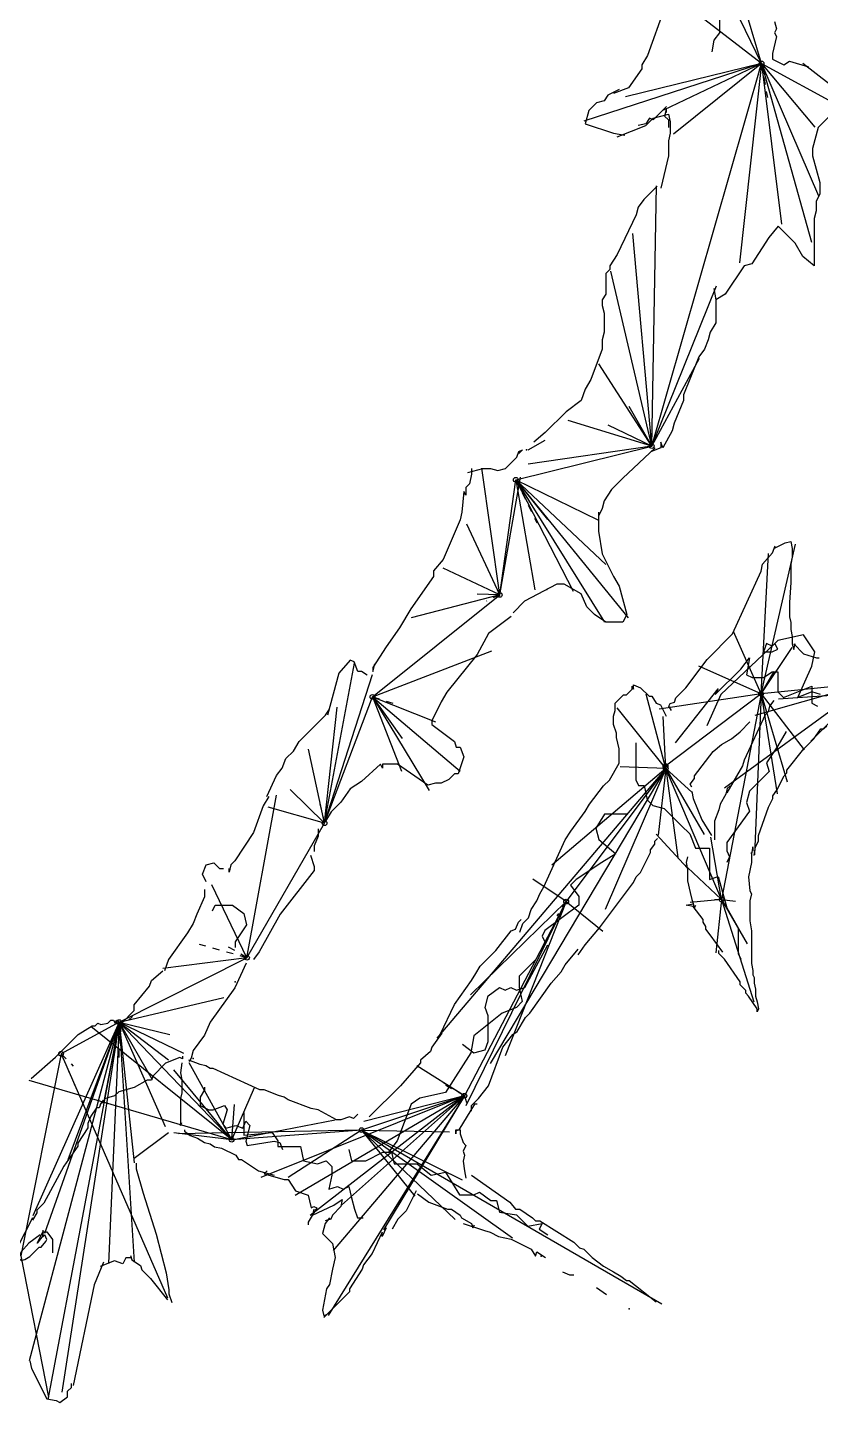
# Model space of a CAD drawing. Header units: millimetres. Extents: x -279 to 9, y -50 to 310.
# Drawn here: x -197.5 to -164, y 150.5 to 208.5 of the extents above; entities that cross this region are included whole.
import ezdxf

# ---------------------------------------------------------------- set-up
doc = ezdxf.new("R2010")
doc.units = ezdxf.units.MM
doc.linetypes.add('DASH', pattern=[0.6, 0.3, -0.3])

msp = doc.modelspace()

# ---------------------------------------------------------------- linework, layer by layer
at = {"layer": 'Shots', "color": 1}
for p, q in [((-166.508, 207.03), (-168.43, 213.502)), ((-171.146, 190.88), (-166.508, 207.03)), ((-176.89, 189.458), (-171.146, 190.88)), ((-177.566, 184.594), (-176.89, 189.458)), ((-182.944, 180.292), (-177.566, 184.594)), ((-161.984, 180.872), (-166.528, 180.426)), ((-184.964, 174.96), (-182.944, 180.292)), ((-166.528, 180.426), (-170.566, 177.37)), ((-166.528, 180.426), (-168.198, 171.74)), ((-166.528, 180.426), (-166.528, 180.426)), ((-170.554, 177.272), (-174.762, 171.65)), ((-170.566, 177.37), (-170.566, 177.37)), ((-168.198, 171.74), (-170.554, 177.272)), ((-188.244, 169.282), (-184.964, 174.96)), ((-174.762, 171.65), (-179.062, 163.454)), ((-193.642, 166.566), (-188.244, 169.282)), ((-193.642, 166.566), (-196.096, 165.228)), ((-193.642, 166.566), (-193.642, 166.566)), ((-188.89, 161.598), (-193.642, 166.566)), ((-196.096, 165.228), (-197.792, 156.698)), ((-179.062, 163.454), (-183.404, 162.004)), ((-183.404, 162.004), (-188.89, 161.598))]:
    msp.add_line(p, q, dxfattribs=at)
for centre in [(-166.508, 207.03), (-171.146, 190.88), (-176.89, 189.458), (-177.566, 184.594), (-166.528, 180.426), (-166.528, 180.426), (-182.944, 180.292), (-170.566, 177.37), (-170.566, 177.37), (-170.554, 177.272), (-184.964, 174.96), (-168.198, 171.74), (-174.762, 171.65), (-188.244, 169.282), (-193.642, 166.566), (-193.642, 166.566), (-196.096, 165.228), (-179.062, 163.454), (-183.404, 162.004), (-188.89, 161.598)]:
    msp.add_circle(centre, 0.1, dxfattribs=at)
at = {"layer": 'Sketch', "color": 5}
for points in [[(-165.402, 221.126), (-165.642, 221.126), (-165.882, 220.166), (-165.722, 218.966), (-165.882, 218.326), (-166.122, 217.606), (-166.282, 217.526), (-166.442, 217.126), (-166.442, 216.886), (-166.842, 215.926), (-166.922, 214.406), (-167.082, 213.606), (-167.322, 212.726), (-167.562, 211.686), (-167.802, 210.886), (-168.122, 210.566), (-168.282, 210.086), (-168.282, 208.326), (-168.522, 208.006), (-168.602, 207.526)], [(-189.702, 171.266), (-189.582, 171.506), (-188.862, 171.506), (-188.382, 171.146), (-188.262, 170.666), (-188.742, 169.946), (-188.742, 169.706)]]:
    msp.add_lwpolyline(points, dxfattribs=at)
at = {"layer": 'Sketch', "color": 0}
for points in [[(-169.962, 213.926), (-169.962, 213.606), (-170.122, 213.126), (-170.122, 212.726), (-170.202, 212.406), (-170.202, 212.166), (-170.362, 211.366), (-170.362, 210.966), (-170.522, 210.326), (-170.602, 209.606), (-170.602, 209.366), (-171.322, 207.366), (-171.562, 206.966), (-171.562, 206.806), (-172.122, 206.006), (-172.762, 205.766)], [(-165.962, 208.806), (-165.882, 208.486), (-165.962, 208.326), (-165.882, 208.166), (-166.042, 207.446), (-166.042, 207.206), (-165.562, 206.966), (-165.322, 207.126), (-164.522, 206.886)], [(-164.762, 207.046), (-164.762, 207.046), (-163.642, 206.166), (-163.402, 205.766), (-163.402, 205.446), (-163.642, 204.806), (-164.122, 204.326), (-164.362, 203.446), (-164.362, 203.126), (-164.042, 202.006), (-164.042, 201.526), (-164.202, 201.206), (-164.202, 200.806), (-164.282, 200.486), (-164.282, 198.486), (-164.762, 198.886), (-165.082, 199.446), (-165.802, 200.166), (-166.202, 199.686), (-166.922, 198.566), (-167.242, 198.486), (-168.042, 197.286), (-168.442, 197.046)], [(-172.522, 205.926), (-173.002, 205.686), (-173.162, 205.446), (-173.482, 205.366), (-173.802, 205.046), (-173.962, 204.486), (-172.762, 204.086), (-172.282, 204.006)], [(-172.602, 203.926), (-171.402, 204.406), (-171.082, 204.726), (-170.442, 204.886), (-170.362, 204.566), (-170.362, 204.086), (-170.442, 203.766), (-170.442, 203.126), (-170.762, 201.766)], [(-170.522, 205.206), (-171.082, 204.646), (-171.242, 204.726), (-171.402, 204.486), (-171.722, 204.406)], [(-170.522, 204.966), (-170.522, 205.126), (-170.602, 204.806), (-170.442, 204.646), (-170.442, 204.326)], [(-170.922, 201.846), (-171.482, 201.286), (-171.722, 200.966), (-171.802, 200.646), (-172.602, 198.966), (-172.922, 198.486), (-172.922, 198.326), (-173.082, 198.166), (-173.082, 197.286), (-173.242, 197.046), (-173.242, 196.806), (-173.162, 196.486), (-173.162, 195.686), (-173.242, 195.366), (-173.242, 194.966), (-173.722, 193.686), (-173.962, 193.286), (-174.122, 192.806), (-174.762, 192.326), (-175.642, 191.446), (-176.122, 191.046)], [(-168.522, 197.526), (-168.442, 197.046), (-168.442, 196.086), (-168.682, 195.686), (-168.762, 195.366), (-168.922, 194.966), (-169.162, 194.646), (-169.802, 193.046), (-169.802, 192.806), (-170.202, 191.846), (-170.282, 191.526), (-170.682, 190.806), (-170.762, 191.046), (-170.762, 190.806), (-171.162, 190.646)], [(-176.362, 190.726), (-175.642, 191.126)], [(-178.922, 189.766), (-178.282, 189.926), (-177.962, 189.926), (-177.642, 189.846), (-177.322, 189.926), (-176.842, 190.406), (-176.762, 190.646), (-176.602, 190.726), (-176.762, 190.566)], [(-171.002, 190.806), (-172.362, 189.526), (-172.842, 189.046), (-173.162, 188.566), (-173.242, 188.246), (-173.402, 187.926)], [(-178.762, 189.926), (-178.762, 189.686), (-178.842, 189.286), (-179.002, 189.126), (-179.002, 188.806), (-179.082, 188.966), (-179.162, 188.086), (-179.242, 187.766), (-179.962, 186.086), (-180.362, 185.606), (-180.362, 185.366), (-181.322, 184.006), (-181.802, 183.206), (-182.362, 182.406), (-182.922, 181.526), (-182.922, 181.366), (-182.842, 181.686)], [(-173.402, 188.086), (-173.402, 187.286), (-173.242, 186.326), (-172.762, 185.366), (-172.522, 184.966), (-172.202, 183.766), (-172.362, 183.446), (-173.082, 183.446), (-173.562, 183.766), (-173.882, 184.086), (-174.122, 184.646), (-174.842, 185.046), (-175.162, 185.046), (-176.522, 184.326), (-177.002, 183.846)], [(-166.53, 185.594), (-166.47, 185.894), (-166.05, 186.374), (-165.93, 186.674)], [(-165.99, 186.554), (-165.51, 186.794), (-165.27, 186.854), (-165.21, 186.554), (-165.21, 186.194), (-165.27, 185.894), (-165.27, 185.114), (-165.33, 184.274), (-165.33, 183.674), (-165.27, 183.434), (-165.27, 183.134), (-165.21, 182.834), (-165.21, 182.534), (-165.15, 182.294), (-165.09, 182.534)], [(-170.31, 179.714), (-170.43, 179.894), (-170.37, 180.014), (-170.19, 180.074), (-170.13, 180.254), (-169.71, 180.674), (-168.81, 181.874), (-167.73, 182.954), (-166.53, 185.594)], [(-177.082, 183.686), (-178.042, 182.966), (-178.522, 182.086), (-179.802, 180.486), (-180.042, 180.086), (-180.442, 179.286), (-180.442, 179.126), (-179.482, 178.406), (-179.402, 178.166), (-179.242, 178.166), (-179.082, 177.766), (-179.322, 177.046), (-179.482, 177.046), (-179.722, 176.806), (-180.042, 176.646), (-180.282, 176.646), (-180.602, 176.566), (-181.882, 177.446), (-182.522, 177.446), (-182.522, 177.286), (-182.602, 177.446), (-183.402, 176.726), (-183.882, 176.406), (-184.282, 175.846), (-184.682, 175.446), (-184.922, 175.046)], [(-165.15, 182.534), (-164.73, 182.114), (-164.19, 181.934), (-164.07, 181.934)], [(-183.162, 181.206), (-183.402, 181.366), (-183.562, 181.366), (-183.722, 181.766), (-183.882, 181.846), (-184.362, 181.286), (-184.842, 179.526)], [(-176.718, 170.36), (-176.598, 170.72), (-176.358, 170.96), (-176.238, 171.32), (-175.998, 171.68), (-175.878, 171.98), (-175.698, 172.28), (-174.798, 174.26), (-174.558, 174.62), (-173.958, 175.46), (-173.778, 175.76), (-173.178, 176.54), (-172.938, 176.78), (-172.518, 177.5), (-172.518, 178.1), (-172.638, 178.58), (-172.638, 178.76), (-172.758, 179.12), (-172.758, 179.48), (-172.698, 179.72), (-172.698, 180.02), (-172.338, 180.38), (-172.218, 180.38), (-171.978, 180.62), (-171.978, 180.74), (-171.918, 180.62), (-171.918, 180.8), (-171.618, 180.68), (-171.258, 180.32), (-171.138, 180.32), (-170.958, 180.02), (-170.778, 179.96), (-170.538, 179.48)], [(-165.99, 180.134), (-166.17, 179.894), (-166.23, 179.654), (-166.35, 179.534), (-167.25, 177.614), (-167.31, 177.374), (-167.97, 176.234)], [(-187.402, 176.086), (-187.002, 176.966), (-186.762, 177.286), (-186.602, 177.686), (-186.282, 178.006), (-186.042, 178.406), (-184.922, 179.526), (-184.762, 179.766)], [(-169.458, 176.48), (-169.518, 176.6), (-169.338, 176.84), (-169.338, 176.96), (-168.558, 177.98), (-168.198, 178.28), (-167.778, 178.52), (-167.418, 178.82), (-166.998, 179.24)], [(-166.818, 173.6), (-166.758, 173.96), (-166.638, 174.2), (-166.638, 174.44), (-166.218, 175.64), (-166.038, 176), (-166.038, 176.12), (-165.858, 176.36), (-165.558, 176.96), (-165.438, 177.08), (-165.438, 177.2), (-164.718, 178.1), (-164.298, 178.52), (-163.998, 178.94), (-163.878, 178.94), (-163.758, 179.06)], [(-167.838, 176.54), (-167.958, 176.42), (-168.018, 176.18), (-168.258, 175.76), (-168.318, 175.52), (-168.498, 175.04), (-168.498, 174.26)], [(-187.322, 176.086), (-187.562, 175.686), (-187.962, 174.566), (-188.762, 173.366), (-188.922, 173.206), (-189.002, 172.886), (-189.002, 173.046)], [(-169.458, 176.3), (-169.398, 176), (-169.038, 175.1), (-168.618, 174.44)], [(-185.242, 174.726), (-185.242, 174.406), (-185.402, 174.006), (-185.402, 173.766)], [(-174.258, 169.4), (-174.258, 169.4), (-173.958, 169.82), (-173.358, 170.54), (-171.918, 172.46), (-171.798, 172.7), (-171.618, 172.88), (-171.198, 173.72), (-171.198, 173.84), (-171.018, 174.08), (-171.018, 174.2), (-170.898, 174.32)], [(-170.958, 174.5), (-169.638, 173.06)], [(-185.562, 173.606), (-185.402, 173.126), (-185.402, 172.966), (-186.842, 171.126), (-187.722, 169.526), (-187.962, 169.206)], [(-166.878, 173.9), (-166.878, 173.78), (-166.878, 173.96), (-166.938, 173.66), (-166.938, 173.72), (-166.938, 173.3), (-167.058, 172.7), (-166.998, 172.1), (-166.938, 171.98), (-166.998, 171.68), (-166.998, 170.84), (-166.938, 170.42), (-166.938, 169.04), (-166.878, 168.74), (-166.878, 168.56), (-166.818, 168.44), (-166.818, 168.2), (-166.758, 167.96), (-166.758, 167.66), (-166.698, 167.42), (-166.638, 167.12), (-166.698, 167), (-166.698, 167.12), (-167.058, 167.66), (-167.178, 167.78), (-167.178, 167.9), (-167.418, 168.14), (-167.418, 168.26), (-168.078, 169.22), (-168.318, 169.46), (-168.318, 169.58)], [(-189.962, 172.486), (-190.122, 172.806), (-189.962, 173.206), (-189.642, 173.286), (-189.402, 173.046), (-189.242, 173.046)], [(-169.638, 173.54), (-169.698, 173.3), (-169.638, 173), (-169.638, 172.52), (-169.518, 172.04), (-169.458, 171.74), (-169.338, 171.38), (-169.278, 171.5)], [(-190.042, 172.166), (-190.042, 171.846), (-190.362, 171.126), (-190.522, 170.726), (-190.762, 170.326), (-191.562, 169.206), (-191.722, 168.726)], [(-168.138, 169.52), (-168.678, 170.24), (-168.858, 170.48), (-168.858, 170.6), (-168.978, 170.78), (-168.978, 170.9), (-169.398, 171.44), (-169.698, 171.5), (-169.398, 171.56)], [(-180.078, 166.04), (-179.478, 167.3), (-178.758, 168.32), (-178.578, 168.62), (-178.398, 168.92), (-177.738, 169.58), (-177.078, 170.42), (-176.898, 170.48), (-176.778, 170.78), (-176.658, 170.9)], [(-178.758, 162.8), (-178.758, 162.8), (-178.758, 163.04), (-178.458, 163.34), (-178.038, 163.88), (-177.438, 165.5), (-177.018, 166.04), (-176.838, 166.16), (-176.478, 166.76), (-176.298, 166.94), (-175.398, 168.2), (-174.978, 168.68), (-174.798, 168.98), (-174.258, 169.64)], [(-188.282, 169.046), (-188.762, 168.006), (-189.802, 166.566), (-190.042, 166.006), (-190.522, 165.366), (-190.602, 165.046), (-190.682, 164.886)], [(-193.562, 166.486), (-193.002, 167.046), (-193.002, 167.286), (-192.362, 168.086), (-192.282, 168.326), (-191.802, 168.726)], [(-197.358, 164.18), (-196.338, 165.08), (-195.378, 166.04), (-194.778, 166.4), (-194.658, 166.4), (-194.538, 166.52), (-194.418, 166.46), (-194.118, 166.52), (-193.998, 166.64), (-193.878, 166.64), (-193.818, 166.52), (-193.758, 166.64), (-193.638, 166.58), (-193.578, 166.16)], [(-193.242, 166.646), (-193.082, 166.806)], [(-180.018, 166.1), (-180.438, 165.5), (-180.498, 165.32), (-180.918, 164.96), (-180.918, 164.84), (-181.758, 163.88), (-183.078, 162.56)], [(-183.558, 162.68), (-183.738, 162.5), (-183.918, 162.56), (-184.278, 162.44), (-184.458, 162.44), (-185.238, 162.86), (-185.538, 162.92), (-186.498, 163.28), (-186.678, 163.4), (-186.918, 163.46), (-187.518, 163.7), (-187.698, 163.7), (-189.678, 164.6), (-189.798, 164.6), (-189.978, 164.72), (-190.218, 164.78), (-190.698, 164.96)], [(-178.518, 163.1), (-178.638, 163.1), (-179.298, 162.02), (-179.418, 161.96), (-179.418, 161.84), (-179.418, 162.02), (-179.238, 162.02)], [(-190.878, 162.02), (-190.878, 161.96), (-190.638, 161.78), (-190.338, 161.66), (-190.038, 161.48), (-189.798, 161.42), (-189.618, 161.3), (-189.318, 161.24), (-188.718, 160.94), (-188.598, 160.76), (-188.478, 160.76), (-187.758, 160.28), (-187.098, 160.1)], [(-179.238, 162.02), (-179.238, 161.84), (-179.118, 161.48), (-178.998, 161.36), (-179.118, 161.12), (-179.058, 160.94), (-179.118, 160.7), (-179.058, 160.28), (-178.998, 159.98)], [(-191.562, 161.886), (-193.002, 160.806)], [(-192.922, 160.606), (-192.922, 160.366), (-192.622, 159.346), (-192.082, 157.606), (-191.662, 155.986), (-191.542, 155.266), (-191.542, 155.086), (-191.422, 154.726)], [(-187.398, 160.28), (-187.518, 160.16), (-186.678, 159.92), (-186.498, 159.92), (-186.198, 159.44), (-185.658, 159.26), (-185.598, 159.02), (-185.538, 158.72), (-185.418, 158.78), (-185.298, 158.72), (-185.658, 158.12), (-185.658, 158)], [(-178.758, 160.1), (-178.758, 160.1), (-177.138, 158.96), (-176.898, 158.66), (-176.718, 158.66), (-176.178, 158.3), (-176.058, 158.18), (-175.878, 158.18), (-174.438, 157.28), (-174.198, 157.04), (-174.018, 156.98), (-173.658, 156.62), (-173.178, 156.26), (-172.758, 156.02), (-172.458, 155.84), (-172.218, 155.66), (-172.098, 155.66), (-170.958, 154.76)], [(-185.418, 158.66), (-185.478, 158.42), (-184.578, 158.84), (-184.218, 159.08), (-184.278, 158.78), (-184.638, 158.42), (-184.698, 158.24), (-184.938, 158.18)], [(-181.098, 159.44), (-181.518, 158.6), (-181.878, 158.24), (-182.118, 157.82)], [(-181.038, 159.32), (-180.558, 158.96), (-179.778, 158.66), (-179.598, 158.66), (-179.238, 158.42), (-179.178, 158.3), (-178.758, 158.06), (-178.698, 157.88), (-178.638, 158)], [(-184.758, 158.3), (-184.938, 158.06), (-185.058, 157.64), (-184.638, 157.22), (-184.518, 156.62), (-184.638, 156.14), (-184.758, 155.48), (-184.878, 155.3), (-185.058, 154.4), (-184.998, 154.16), (-184.878, 154.22)], [(-182.358, 157.88), (-182.538, 157.52), (-182.538, 157.7), (-182.958, 156.8), (-183.318, 156.32), (-183.378, 156.14), (-183.918, 155.3), (-183.918, 155.18), (-184.338, 154.76), (-184.998, 154.1)], [(-179.118, 158.06), (-178.218, 157.76), (-177.978, 157.7), (-177.618, 157.52), (-177.078, 157.4), (-176.238, 156.98), (-176.058, 156.68), (-175.998, 156.86), (-175.638, 156.62)], [(-196.982, 157.586), (-197.462, 157.226), (-197.782, 156.866), (-197.822, 156.746), (-197.822, 156.826), (-197.862, 156.666), (-197.862, 156.586), (-197.782, 156.506), (-197.622, 156.546), (-197.422, 156.666), (-197.022, 157.066), (-196.942, 157.066), (-196.742, 157.306), (-196.702, 157.386), (-196.782, 157.586), (-196.862, 157.506), (-196.862, 157.586), (-196.942, 157.586)], [(-196.862, 157.786), (-196.862, 157.546), (-197.102, 157.226), (-197.102, 157.226), (-196.862, 157.706), (-196.702, 157.706), (-196.462, 157.386), (-196.462, 156.826)], [(-194.302, 156.426), (-194.702, 155.466), (-195.582, 151.226)], [(-193.122, 156.606), (-193.362, 156.606), (-193.482, 156.366), (-193.842, 156.486), (-194.442, 156.246)], [(-193.162, 156.706), (-193.102, 156.526), (-192.742, 156.286), (-192.682, 156.106), (-192.322, 155.746), (-191.602, 154.846)], [(-174.918, 156.02), (-174.618, 155.9), (-174.438, 155.9)], [(-173.478, 155.36), (-173.058, 155.06)], [(-197.422, 152.266), (-197.342, 151.946), (-196.702, 150.666), (-196.302, 150.586), (-196.142, 150.506), (-195.822, 150.746), (-195.822, 150.986), (-195.662, 151.146), (-195.662, 151.306)]]:
    msp.add_lwpolyline(points, dxfattribs=at)
at = {"layer": 'Sketch', "color": 9}
for points in [[(-164.022, 180.386), (-164.382, 180.506), (-164.982, 180.266), (-164.382, 181.586), (-164.262, 182.186), (-164.742, 182.906), (-165.822, 182.666), (-166.062, 182.426), (-166.302, 182.546), (-166.422, 182.186), (-166.062, 182.186), (-165.822, 182.306), (-165.942, 182.546), (-168.222, 180.386), (-168.822, 179.066)], [(-179.142, 165.626), (-178.662, 165.266), (-178.182, 165.386), (-178.062, 165.746), (-178.062, 166.826), (-178.182, 167.186), (-178.062, 167.666), (-177.582, 168.026), (-177.342, 167.906), (-177.102, 168.026), (-176.862, 167.906), (-176.502, 168.026), (-175.542, 169.826)], [(-183.942, 161.186), (-183.822, 160.706), (-183.222, 160.706), (-182.502, 161.066), (-182.142, 161.066), (-182.022, 160.586), (-181.062, 160.586), (-180.462, 160.106), (-179.862, 160.226), (-179.262, 159.266), (-178.662, 159.266), (-178.422, 159.386), (-177.942, 159.026), (-177.702, 159.026), (-177.582, 158.546), (-176.862, 158.426), (-176.382, 157.946), (-175.782, 158.066), (-175.902, 157.826), (-175.542, 157.586)]]:
    msp.add_lwpolyline(points, dxfattribs=at)
at = {"layer": 'Sketch', "color": 30}
for points in [[(-170.142, 178.346), (-168.342, 180.626), (-168.462, 180.386), (-167.382, 181.466), (-167.022, 181.946), (-167.142, 181.226), (-166.902, 181.106), (-166.422, 181.106), (-166.062, 181.346), (-165.822, 181.346), (-165.822, 180.506), (-165.582, 180.266), (-164.382, 180.746), (-164.382, 180.026), (-164.142, 179.906)], [(-165.462, 178.826), (-165.822, 178.226), (-166.302, 177.506), (-166.182, 177.146), (-167.022, 176.306), (-167.142, 175.826), (-167.022, 175.466), (-167.982, 174.146), (-167.982, 173.786), (-167.862, 173.546), (-167.982, 173.306)], [(-171.822, 178.346), (-171.822, 176.786), (-171.702, 176.546), (-171.462, 176.546), (-171.342, 175.946), (-171.102, 175.706), (-170.622, 175.586), (-169.902, 174.866), (-169.542, 174.506), (-169.302, 173.906), (-168.702, 173.906), (-168.702, 172.586), (-168.342, 172.706), (-167.982, 171.386), (-167.502, 170.546), (-167.502, 169.466), (-167.382, 169.226)], [(-172.182, 175.346), (-173.142, 175.346), (-173.502, 174.746), (-173.382, 174.266), (-172.662, 173.666), (-173.262, 173.306), (-174.342, 172.586), (-174.582, 172.346), (-174.222, 171.866), (-174.222, 171.506), (-175.662, 170.426), (-175.782, 170.186), (-175.662, 169.946), (-176.022, 169.226), (-176.742, 168.506), (-176.742, 168.026), (-176.622, 167.426), (-176.862, 167.186), (-177.462, 166.946), (-178.662, 165.986), (-178.782, 165.266), (-179.862, 163.586), (-180.942, 163.346), (-181.302, 163.106), (-181.902, 161.546), (-182.262, 161.066)], [(-190.038, 163.82), (-190.038, 163.7), (-190.218, 163.4), (-190.218, 163.04), (-189.858, 162.86), (-189.678, 162.86), (-189.198, 163.04), (-189.078, 162.86), (-189.258, 162.26), (-189.138, 162.08), (-188.718, 162.2), (-188.418, 162.08), (-188.298, 162.38), (-188.118, 162.2), (-188.298, 161.54), (-188.238, 161.36), (-187.098, 161.54), (-186.858, 161.48), (-186.738, 161.18)], [(-188.382, 162.746), (-188.382, 161.786), (-187.182, 161.906), (-186.942, 161.546), (-186.942, 161.306), (-185.982, 161.306), (-185.862, 160.706), (-185.262, 160.586), (-184.902, 160.706), (-184.662, 160.466), (-184.662, 160.106), (-184.782, 159.506), (-184.422, 159.626), (-184.182, 159.506), (-183.942, 159.626), (-183.822, 159.146), (-183.702, 158.666), (-183.582, 158.306), (-183.342, 158.306)]]:
    msp.add_lwpolyline(points, dxfattribs=at)
at = {"layer": 'Sketch', "color": 32}
for points in [[(-190.962, 165.126), (-190.962, 165.006), (-191.082, 165.066), (-191.682, 164.826), (-192.222, 164.286), (-192.282, 164.106), (-192.462, 164.106), (-193.002, 163.806), (-193.662, 163.626), (-193.842, 163.446), (-194.082, 163.386), (-194.262, 163.326), (-194.322, 163.146), (-194.322, 163.266), (-194.442, 163.086)], [(-190.998, 164.84), (-191.058, 164.42), (-190.998, 164.12), (-190.998, 163.58), (-191.058, 163.34), (-191.058, 162.2), (-190.998, 162.32)], [(-194.302, 163.186), (-194.422, 163.126), (-194.482, 162.946), (-194.602, 162.946), (-194.842, 162.586), (-194.962, 162.286), (-194.962, 162.106), (-195.382, 161.446), (-195.382, 161.326), (-195.982, 160.486), (-196.822, 158.926), (-197.122, 158.626), (-197.122, 158.506), (-197.302, 158.206)], [(-197.302, 158.306), (-197.942, 157.066), (-198.222, 156.666), (-198.502, 156.186)]]:
    msp.add_lwpolyline(points, dxfattribs=at)
at = {"layer": 'Sketch', "color": 0}
for p in [(-176.442, 190.726), (-175.578, 184.82), (-175.818, 156.68), (-172.098, 154.46)]:
    msp.add_point(p, dxfattribs=at)
at = {"layer": 'Sketch', "color": 5}
msp.add_point((-188.742, 168.266), dxfattribs=at)
at = {"layer": 'Sketch', "color": 32}
msp.add_point((-190.518, 165.02), dxfattribs=at)
at = {"layer": 'XSect', "color": 1}
for p, q in [((-166.508, 207.03), (-169.85, 213.924)), ((-166.508, 207.03), (-170.454, 210.076)), ((-166.508, 207.03), (-174.012, 204.594)), ((-166.508, 207.03), (-172.258, 205.618)), ((-166.508, 207.03), (-170.644, 205.056)), ((-166.508, 207.03), (-170.222, 204.048)), ((-166.508, 207.03), (-167.44, 198.618)), ((-166.508, 207.03), (-165.664, 200.24)), ((-166.508, 207.03), (-164.402, 199.484)), ((-166.508, 207.03), (-164.1, 201.446)), ((-166.508, 207.03), (-164.262, 204.336)), ((-166.508, 207.03), (-163.2, 205.222)), ((-171.146, 190.88), (-170.948, 201.868)), ((-171.146, 190.88), (-171.952, 199.852)), ((-171.146, 190.88), (-172.878, 198.264)), ((-171.146, 190.88), (-168.41, 197.642)), ((-171.146, 190.88), (-169.128, 194.596)), ((-171.146, 190.88), (-173.376, 194.352)), ((-171.146, 190.88), (-172.104, 192.554)), ((-171.146, 190.88), (-174.672, 191.958)), ((-171.146, 190.88), (-172.984, 191.754)), ((-171.146, 190.88), (-176.368, 190.116)), ((-177.566, 184.594), (-178.32, 189.95)), ((-177.566, 184.594), (-176.69, 189.572)), ((-176.89, 189.458), (-175.554, 187.774)), ((-176.89, 189.458), (-176.086, 184.814)), ((-176.89, 189.458), (-174.46, 184.76)), ((-176.89, 189.458), (-173.138, 183.44)), ((-176.89, 189.458), (-172.148, 183.63)), ((-176.89, 189.458), (-173.082, 185.876)), ((-176.89, 189.458), (-173.422, 187.758)), ((-177.566, 184.594), (-178.954, 187.588)), ((-166.528, 180.426), (-165.068, 186.74)), ((-166.528, 180.426), (-166.218, 186.348)), ((-177.566, 184.594), (-179.95, 185.722)), ((-177.566, 184.594), (-181.304, 183.624)), ((-177.566, 184.594), (-178.524, 184.632)), ((-166.528, 180.426), (-167.7, 183.056)), ((-166.528, 180.426), (-165.22, 182.374)), ((-184.964, 174.96), (-183.7, 181.718)), ((-182.944, 180.292), (-177.906, 182.234)), ((-184.964, 174.96), (-182.94, 181.234)), ((-166.528, 180.426), (-169.152, 181.588)), ((-166.528, 180.426), (-165.976, 181.36)), ((-161.984, 180.872), (-168.072, 176.442)), ((-161.984, 180.872), (-166.792, 179.5)), ((-161.984, 180.872), (-164.43, 178.424)), ((-182.944, 180.292), (-181.682, 178.53)), ((-182.944, 180.292), (-181.71, 177.15)), ((-182.944, 180.292), (-180.554, 176.336)), ((-182.944, 180.292), (-179.234, 177.162)), ((-182.944, 180.292), (-180.274, 179.232)), ((-170.554, 177.272), (-171.38, 180.41)), ((-166.528, 180.426), (-170.836, 179.768)), ((-166.528, 180.426), (-166.806, 173.618)), ((-166.528, 180.426), (-165.426, 176.704)), ((-166.528, 180.426), (-164.706, 178.056)), ((-166.528, 180.426), (-165.854, 176.198)), ((-161.5, 180.498), (-165.794, 180.2)), ((-184.964, 174.96), (-184.428, 179.856)), ((-170.554, 177.272), (-172.602, 179.826)), ((-170.554, 177.272), (-170.666, 179.46)), ((-184.964, 174.96), (-185.65, 178.09)), ((-170.554, 177.272), (-180.224, 165.892)), ((-170.554, 177.272), (-177.966, 164.814)), ((-170.554, 177.272), (-175.362, 173.19)), ((-170.554, 177.272), (-173.116, 171.32)), ((-170.554, 177.272), (-172.478, 177.332)), ((-170.554, 177.272), (-170.872, 174.456)), ((-170.554, 177.272), (-169.442, 176.26)), ((-170.554, 177.272), (-168.926, 174.482)), ((-170.554, 177.272), (-170.048, 173.508)), ((-188.244, 169.282), (-186.99, 176.144)), ((-184.964, 174.96), (-186.416, 176.386)), ((-184.964, 174.96), (-187.344, 175.642)), ((-168.198, 171.74), (-168.656, 174.37)), ((-168.198, 171.74), (-169.88, 173.312)), ((-174.762, 171.65), (-176.168, 172.592)), ((-188.244, 169.282), (-189.728, 172.354)), ((-174.762, 171.65), (-178.996, 163.024)), ((-174.762, 171.65), (-178.802, 167.712)), ((-174.762, 171.65), (-177.344, 165.14)), ((-174.762, 171.65), (-173.212, 170.404)), ((-168.198, 171.74), (-169.522, 171.616)), ((-168.198, 171.74), (-168.446, 169.492)), ((-168.198, 171.74), (-167.616, 171.674)), ((-168.198, 171.74), (-167.11, 169.866)), ((-168.198, 171.74), (-166.828, 167.414)), ((-188.244, 169.282), (-191.796, 168.822)), ((-193.642, 166.566), (-189.222, 167.604)), ((-193.642, 166.566), (-197.448, 152.262)), ((-193.642, 166.566), (-197.292, 158.38)), ((-193.642, 166.566), (-196.798, 157.638)), ((-193.642, 166.566), (-196.654, 150.634)), ((-193.642, 166.566), (-196.066, 150.946)), ((-193.642, 166.566), (-195.814, 160.748)), ((-188.89, 161.598), (-194.84, 166.38)), ((-193.642, 166.566), (-194.27, 163.296)), ((-193.642, 166.566), (-194.09, 156.372)), ((-193.642, 166.566), (-191.698, 162.156)), ((-193.642, 166.566), (-193.008, 160.62)), ((-193.642, 166.566), (-193.002, 156.424)), ((-193.642, 166.566), (-192.244, 164.142)), ((-193.642, 166.566), (-191.554, 164.966)), ((-193.642, 166.566), (-191.508, 166.038)), ((-193.642, 166.566), (-190.932, 165.256)), ((-196.096, 165.228), (-191.602, 154.928)), ((-188.89, 161.598), (-190.68, 164.84)), ((-188.89, 161.598), (-191.336, 164.552)), ((-179.062, 163.454), (-181.076, 164.718)), ((-188.89, 161.598), (-197.448, 164.1)), ((-188.89, 161.598), (-187.922, 163.808)), ((-179.062, 163.454), (-179.942, 163.998)), ((-179.062, 163.454), (-187.66, 160.002)), ((-179.062, 163.454), (-186.214, 159.25)), ((-179.062, 163.454), (-185.57, 158.402)), ((-179.062, 163.454), (-184.818, 154.184)), ((-179.062, 163.454), (-184.6, 156.926)), ((-179.062, 163.454), (-184.254, 158.84)), ((-179.062, 163.454), (-183.306, 162.37)), ((-179.062, 163.454), (-182.474, 157.788)), ((-188.89, 161.598), (-188.768, 163.088)), ((-183.404, 162.004), (-191.14, 161.846)), ((-188.89, 161.598), (-184.516, 162.436)), ((-183.404, 162.004), (-186.498, 160.008)), ((-183.404, 162.004), (-181.154, 159.216)), ((-183.404, 162.004), (-179.454, 158.23)), ((-183.404, 162.004), (-177.034, 157.454)), ((-183.404, 162.004), (-170.72, 154.668)), ((-183.404, 162.004), (-179.158, 159.91)), ((-183.404, 162.004), (-179.686, 161.936)), ((-188.89, 161.598), (-191.336, 161.896)), ((-197.792, 156.698), (-196.632, 150.734))]:
    msp.add_line(p, q, dxfattribs=at)
at = {"layer": 'XSect', "color": 1, "linetype": 'DASH'}
for p, q in [((-166.508, 207.03), (-166.674, 206.594)), ((-166.508, 207.03), (-166.264, 205.592)), ((-176.89, 189.458), (-176.002, 187.644)), ((-177.566, 184.594), (-178.132, 184.338)), ((-182.944, 180.292), (-182.054, 180.016)), ((-166.528, 180.426), (-166.548, 180.144)), ((-184.964, 174.96), (-185.15, 175.764)), ((-174.762, 171.65), (-175.152, 171.042)), ((-168.198, 171.74), (-168.552, 171.722)), ((-188.244, 169.282), (-190.244, 169.836)), ((-188.244, 169.282), (-189.156, 169.81)), ((-193.642, 166.566), (-193.658, 164.936)), ((-196.096, 165.228), (-195.586, 164.706)), ((-196.096, 165.228), (-195.368, 163.556)), ((-179.062, 163.454), (-180.076, 164.02)), ((-179.062, 163.454), (-178.958, 163.15)), ((-188.89, 161.598), (-188.87, 161.97))]:
    msp.add_line(p, q, dxfattribs=at)

doc.saveas('drawing.dxf')
